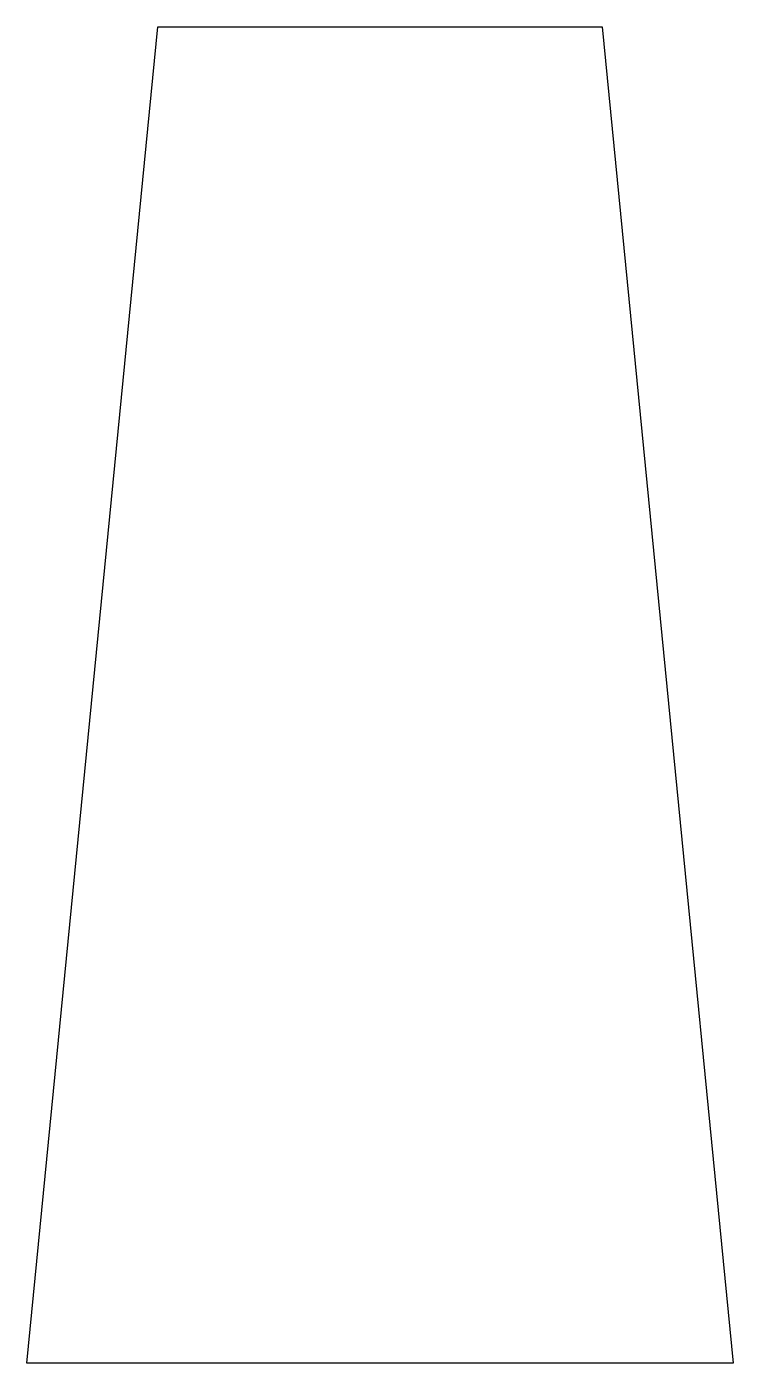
# Model space of a CAD drawing. Header units: metres. Extents: x 806473.221 to 806473.327, y 553133.043 to 553133.243.
import ezdxf

# ---------------------------------------------------------------- set-up
doc = ezdxf.new("R2010")
doc.units = ezdxf.units.M
doc.header["$MEASUREMENT"] = 0

msp = doc.modelspace()

# ---------------------------------------------------------------- linework, layer by layer
for p, q in [((806473.22123, 553133.0431), (806473.24086, 553133.2431)), ((806473.24086, 553133.2431), (806473.30731, 553133.2431)), ((806473.30731, 553133.2431), (806473.32693, 553133.0431)), ((806473.32693, 553133.0431), (806473.22123, 553133.0431))]:
    msp.add_line(p, q)

doc.saveas('drawing.dxf')
